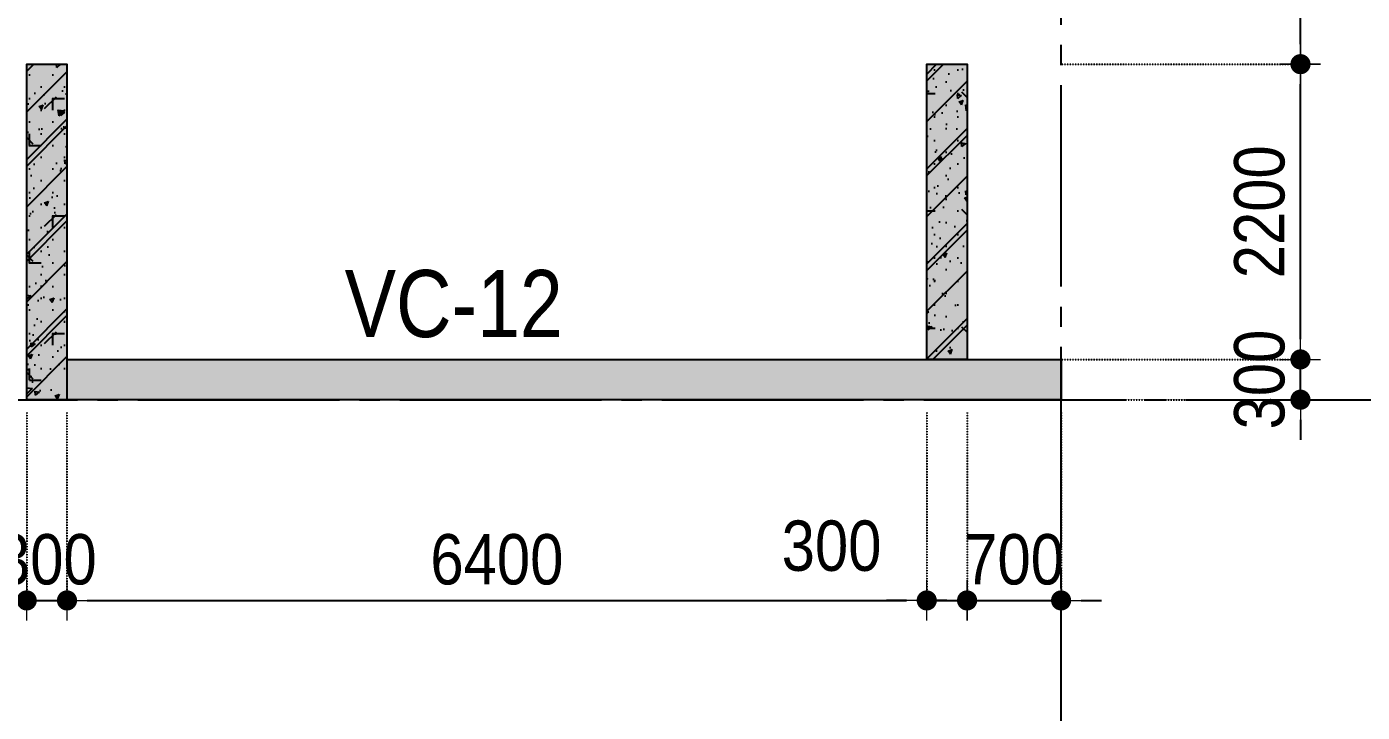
# Model space of a CAD drawing. Header units: millimetres. Extents: x -3973692 to -2843767, y 592734 to 838475.
# Drawn here: x -3268895 to -3258953, y 619902 to 625010 of the extents above; entities that cross this region are included whole.
import ezdxf
from ezdxf.enums import TextEntityAlignment as Align

# ---------------------------------------------------------------- set-up
doc = ezdxf.new("R2010")
doc.units = ezdxf.units.MM
doc.header["$MEASUREMENT"] = 0
doc.header["$PDMODE"] = 3
doc.header["$PDSIZE"] = -20
for name, pattern in [('CHG_XX_Luoi truc-Block C$0$MB_Luoi truc-150-TWC$0$Center101', [13, 10, -1, 1, -1]), ('DIVIDE2', [15.87499999999999, 6.349999999999998, -3.174999999999998, 0, -3.174999999999998, 0, -3.174999999999998]), ('HIDDEN5', [2.8375, 1.25, -1.5875])]:
    doc.linetypes.add(name, pattern=pattern)
doc.layers.get('0').update_dxf_attribs({"lineweight": 9})
doc.layers.get('Defpoints').update_dxf_attribs({"color": 10, "lineweight": 0})
for name, color, linetype, lineweight in [("'S_General_Dim_1", 1, 'Continuous', 18), ("'S_General_Divide_3 Intermediate", 3, 'DIVIDE2', 40), ('CHG_XX_Cot_Block C-T2-3$0$Dim 200', 1, 'Continuous', 5), ('TEXT', 7, 'Continuous', 15)]:
    doc.layers.add(name, color=color, linetype=linetype, lineweight=lineweight)
for name, color, linetype in [('CHG_XX_Cot_Block C-T2-3$0$mb_cot tang 4-8 twc$0$Concrete Hatch', 218, 'Continuous'), ('CHG_XX_Cot_Block C-T2-3$0$mb_cot tang 4-8 twc$0$Concrete Line', 6, 'Continuous'), ('CHG_XX_Cot_Block C-T2-3$0$mb_cot tang 4-8 twc$0$Concrete Solid', 216, 'Continuous'), ('CHG_XX_Luoi truc-Block C$0$MB_Luoi truc-150-TWC$0$Grid', 34, 'Continuous'), ('CHG_XX_Luoi truc-Block C$0$MB_Luoi truc-150-TWC$0$Grid Line', 251, 'CHG_XX_Luoi truc-Block C$0$MB_Luoi truc-150-TWC$0$Center101')]:
    doc.layers.add(name, color=color, linetype=linetype)
doc.styles.add('arial', font='arial.ttf', dxfattribs={"width": 0.85})
doc.styles.add('CHG_XX_Luoi truc-Block C$0$MB_Luoi truc-150-TWC$0$Grid A-F$0$VNI-HelveCB', font='')
doc.styles.add('TTP-HelCon', font='')
doc.styles.get('CHG_XX_Luoi truc-Block C$0$MB_Luoi truc-150-TWC$0$Grid A-F$0$VNI-HelveCB').set_extended_font_data('VNI-Helve-Condense', bold=True)
doc.styles.get('TTP-HelCon').set_extended_font_data('VNI-Helve-Condense')
doc.dimstyles.new('150', dxfattribs={"dimscale": 150, "dimtxt": 2.5, "dimasz": 1, "dimexe": 0, "dimexo": 0, "dimgap": 0.75, "dimtad": 1, "dimdec": 0, "dimzin": 9, "dimdsep": 46, "dimtxsty": 'arial', "dimblk1": 'DIMDOT', "dimblk2": 'DIMDOT', "dimsah": 1, "dimcen": 2, "dimdle": 3, "dimclre": 8, "dimclrt": 2, "dimadec": 0, "dimazin": 0, "dimtfac": 1, "dimtdec": 0, "dimtix": 1, "dimtmove": 2, "dimatfit": 3, "dimldrblk": 'DIMPIJL', "dimfxl": 1, "dimtvp": 1.8, "dimtolj": 1, "dimtzin": 0, "dimarcsym": 0})

# ---------------------------------------------------------------- blocks, each defined once
blk = doc.blocks.new('*U3101')
at = {"layer": 'CHG_XX_Luoi truc-Block C$0$MB_Luoi truc-150-TWC$0$Grid Line'}
blk.add_line((0, 0), (0, 446), dxfattribs=at)
at = {"layer": 'CHG_XX_Luoi truc-Block C$0$MB_Luoi truc-150-TWC$0$Grid', "lineweight": -2, "style": 'CHG_XX_Luoi truc-Block C$0$MB_Luoi truc-150-TWC$0$Grid A-F$0$VNI-HelveCB'}
for tag, p in [('GRIDSUB', (0, 455)), ('GRID', (0, -9))]:
    blk.add_attdef(tag, text='', height=5, dxfattribs=at).set_placement(p, align=Align.MIDDLE)
blk = doc.blocks.new('*U3103')
at = {"layer": 'CHG_XX_Luoi truc-Block C$0$MB_Luoi truc-150-TWC$0$Grid Line'}
blk.add_line((0, 0), (0, 360), dxfattribs=at)
at = {"layer": 'CHG_XX_Luoi truc-Block C$0$MB_Luoi truc-150-TWC$0$Grid', "lineweight": -2, "style": 'CHG_XX_Luoi truc-Block C$0$MB_Luoi truc-150-TWC$0$Grid A-F$0$VNI-HelveCB'}
for tag, p in [('GRIDSUB', (0, 369)), ('GRID', (0, -9))]:
    blk.add_attdef(tag, text='', height=5, dxfattribs=at).set_placement(p, align=Align.MIDDLE)
blk = doc.blocks.new('CHG_XX_Luoi truc-Block C')
at = {"layer": 'CHG_XX_Luoi truc-Block C$0$MB_Luoi truc-150-TWC$0$Grid', "xscale": 150, "yscale": 150, "zscale": 150}
blk.add_blockref('*U3103', (8053693.477890482, 945886.7127233499), dxfattribs=at)
at = {"layer": 'CHG_XX_Luoi truc-Block C$0$MB_Luoi truc-150-TWC$0$Grid', "xscale": -150, "yscale": 150, "zscale": 150, "rotation": 270}
blk.add_blockref('*U3101', (8001971.747213705, 960643.81453865), dxfattribs=at)
blk = doc.blocks.new('*U3068')
at = {"layer": 'CHG_XX_Cot_Block C-T2-3$0$mb_cot tang 4-8 twc$0$Concrete Hatch'}
h = blk.add_hatch(dxfattribs=at)
h.set_pattern_fill('CONCRETE', color=256, scale=50, style=0, pattern_type=2)
h.set_pattern_definition([(45, (-250, 7050), (-176.7766952966369, 176.7766952966369), []), (45, (-250, 7100), (-353.5533905932737, 353.5533905932738), []), (49.99999999999999, (-250, 7050), (358.6300913003767, -31.37606749129755), [37.5, -412.5]), (355, (-250, 7050), (-69.3756668065, 376.0960668500059), [30, -330]), (100.4514, (-220.11416, 7047.38533), (289.2546908570108, 344.7197710304768), [31.870095, -350.571056]), (46.18420000000001, (-250, 7150), (533.6205243128222, -82.75950716450905), [56.25, -618.75]), (96.6356, (-205.5316275, 7143.1033465), (467.3313527743517, 487.0589354502209), [47.805144, -525.8565]), (351.1842, (-250, 7150), (467.3309725668136, 487.0593004626623), [45, -495]), (21, (-200, 7125), (298.4535260592309, -201.3094453326694), [37.5, -412.5]), (326.0000000000001, (-200, 7125), (121.6576659607909, 362.5750225234265), [30, -330]), (71.4514, (-175.1288835, 7108.224197), (420.111314290745, 161.2652483549762), [31.870095, -350.571056]), (37.50000000000001, (-250, 7050), (6.079927658645334, 166.4469269156558), [0, -326, 0, -335, 0, -331.25]), (7.499999999999999, (-250, 7050), (131.5347687210743, 197.2058559411801), [0, -191, 0, -318.5, 0, -126.25]), (327.5, (-361.5, 7050), (266.9112180862045, -11.2774358671899), [0, -125, 0, -390, 0, -517.5]), (317.5, (-411.5, 7050), (291.5930846711931, 50.05249116615882), [0, -162.5, 0, -259, 0, -367.5]), (0, (-75, 7225), (0, 875), [87.5, -787.5]), (0, (187.5, 7400), (0, 875), [87.5, -787.5]), (0, (12.5, 7750), (0, 875), [87.5, -350, 87.5, -350]), (90, (-75, 7225), (-875, 5.35782974626967e-14), [87.5, -787.5]), (90, (12.5, 7750), (-875, 5.35782974626967e-14), [87.5, -787.5]), (90, (275, 7400), (-875, 5.35782974626967e-14), [87.5, -787.5]), (90, (450, 7662.5), (-875, 5.35782974626967e-14), [87.5, -787.5]), (135, (12.5, 7225), (-875.016357447105, 8.881784197001252e-14), [123.76, -1113.7]), (135, (100, 7750), (-875.016357447105, 8.881784197001252e-14), [123.76, -1113.7]), (45, (187.5, 7400), (8.881784197001252e-14, 875.016357447105), [123.76, -247.485, 123.76, -742.455]), (0, (-425, 7050), (87.5, 87.5), [-175, 0])])
h.paths.add_polyline_path([(-250, 7250), (-250, -149.9999999999999), (50.0000000001146, -150), (50.0000000001146, 7250)])
at = {"layer": 'CHG_XX_Cot_Block C-T2-3$0$mb_cot tang 4-8 twc$0$Concrete Solid'}
blk.add_hatch(color=256, dxfattribs=at).paths.add_polyline_path([(-250, 7250), (-250, -149.9999999999999), (50.0000000001146, -150), (50.0000000001146, 7250)])
at = {"layer": 'CHG_XX_Cot_Block C-T2-3$0$mb_cot tang 4-8 twc$0$Concrete Line'}
blk.add_lwpolyline([(-250, 7250), (-250, -149.9999999999999), (50.0000000001146, -150), (50.0000000001146, 7250)], close=True, dxfattribs=at)
blk = doc.blocks.new('*U3066')
at = {"layer": 'CHG_XX_Cot_Block C-T2-3$0$mb_cot tang 4-8 twc$0$Concrete Hatch'}
h = blk.add_hatch(dxfattribs=at)
h.set_pattern_fill('CONCRETE', color=256, scale=50, style=0, pattern_type=2)
h.set_pattern_definition([(45, (950, -49.99999999999986), (-176.7766952966369, 176.7766952966369), []), (45, (950, 1.4210854715202e-13), (-353.5533905932737, 353.5533905932738), []), (49.99999999999999, (950, -49.99999999999986), (358.6300913003767, -31.37606749129755), [37.5, -412.5]), (355, (950, -49.99999999999986), (-69.3756668065, 376.0960668500059), [30, -330]), (100.4514, (979.8858399999999, -52.61466999999985), (289.2546908570108, 344.7197710304768), [31.870095, -350.571056]), (46.18420000000001, (950, 50.00000000000014), (533.6205243128222, -82.75950716450905), [56.25, -618.75]), (96.6356, (994.4683725, 43.10334650000013), (467.3313527743517, 487.0589354502209), [47.805144, -525.8565]), (351.1842, (950, 50.00000000000014), (467.3309725668136, 487.0593004626623), [45, -495]), (21, (1000, 25.00000000000014), (298.4535260592309, -201.3094453326694), [37.5, -412.5]), (326.0000000000001, (1000, 25.00000000000014), (121.6576659607909, 362.5750225234265), [30, -330]), (71.4514, (1024.8711165, 8.224197000000146), (420.111314290745, 161.2652483549762), [31.870095, -350.571056]), (37.50000000000001, (950, -49.99999999999986), (6.079927658645334, 166.4469269156558), [0, -326, 0, -335, 0, -331.25]), (7.499999999999999, (950, -49.99999999999986), (131.5347687210743, 197.2058559411801), [0, -191, 0, -318.5, 0, -126.25]), (327.5, (838.5, -49.99999999999986), (266.9112180862045, -11.2774358671899), [0, -125, 0, -390, 0, -517.5]), (317.5, (788.5, -49.99999999999986), (291.5930846711931, 50.05249116615882), [0, -162.5, 0, -259, 0, -367.5]), (0, (1125, 125.0000000000001), (0, 875), [87.5, -787.5]), (0, (1387.5, 300.0000000000001), (0, 875), [87.5, -787.5]), (0, (1212.5, 650.0000000000001), (0, 875), [87.5, -350, 87.5, -350]), (90, (1125, 125.0000000000001), (-875, 5.35782974626967e-14), [87.5, -787.5]), (90, (1212.5, 650.0000000000001), (-875, 5.35782974626967e-14), [87.5, -787.5]), (90, (1475, 300.0000000000001), (-875, 5.35782974626967e-14), [87.5, -787.5]), (90, (1650, 562.5000000000001), (-875, 5.35782974626967e-14), [87.5, -787.5]), (135, (1212.5, 125.0000000000001), (-875.016357447105, 8.881784197001252e-14), [123.76, -1113.7]), (135, (1300, 650.0000000000001), (-875.016357447105, 8.881784197001252e-14), [123.76, -1113.7]), (45, (1387.5, 300.0000000000001), (8.881784197001252e-14, 875.016357447105), [123.76, -247.485, 123.76, -742.455]), (0, (775, -49.99999999999986), (87.5, 87.5), [-175, 0])])
h.paths.add_polyline_path([(-750, 150), (-750, -149.9999999999999), (1750, -150), (1750, 150)])
at = {"layer": 'CHG_XX_Cot_Block C-T2-3$0$mb_cot tang 4-8 twc$0$Concrete Solid'}
blk.add_hatch(color=256, dxfattribs=at).paths.add_polyline_path([(-750, 150), (-750, -149.9999999999999), (1750, -150), (1750, 150)])
at = {"layer": 'CHG_XX_Cot_Block C-T2-3$0$mb_cot tang 4-8 twc$0$Concrete Line'}
blk.add_lwpolyline([(-750, 150), (-750, -149.9999999999999), (1750, -150), (1750, 150)], close=True, dxfattribs=at)
blk = doc.blocks.new('*U3067')
at = {"layer": 'CHG_XX_Cot_Block C-T2-3$0$mb_cot tang 4-8 twc$0$Concrete Hatch'}
h = blk.add_hatch(dxfattribs=at)
h.set_pattern_fill('CONCRETE', color=256, scale=50, style=0, pattern_type=2)
h.set_pattern_definition([(45, (1250, -49.99999999999986), (-176.7766952966369, 176.7766952966369), []), (45, (1250, 1.4210854715202e-13), (-353.5533905932737, 353.5533905932738), []), (49.99999999999999, (1250, -49.99999999999986), (358.6300913003767, -31.37606749129755), [37.5, -412.5]), (355, (1250, -49.99999999999986), (-69.3756668065, 376.0960668500059), [30, -330]), (100.4514, (1279.88584, -52.61466999999985), (289.2546908570108, 344.7197710304768), [31.870095, -350.571056]), (46.18420000000001, (1250, 50.00000000000014), (533.6205243128222, -82.75950716450905), [56.25, -618.75]), (96.6356, (1294.4683725, 43.10334650000013), (467.3313527743517, 487.0589354502209), [47.805144, -525.8565]), (351.1842, (1250, 50.00000000000014), (467.3309725668136, 487.0593004626623), [45, -495]), (21, (1300, 25.00000000000014), (298.4535260592309, -201.3094453326694), [37.5, -412.5]), (326.0000000000001, (1300, 25.00000000000014), (121.6576659607909, 362.5750225234265), [30, -330]), (71.4514, (1324.8711165, 8.224197000000146), (420.111314290745, 161.2652483549762), [31.870095, -350.571056]), (37.50000000000001, (1250, -49.99999999999986), (6.079927658645334, 166.4469269156558), [0, -326, 0, -335, 0, -331.25]), (7.499999999999999, (1250, -49.99999999999986), (131.5347687210743, 197.2058559411801), [0, -191, 0, -318.5, 0, -126.25]), (327.5, (1138.5, -49.99999999999986), (266.9112180862045, -11.2774358671899), [0, -125, 0, -390, 0, -517.5]), (317.5, (1088.5, -49.99999999999986), (291.5930846711931, 50.05249116615882), [0, -162.5, 0, -259, 0, -367.5]), (0, (1425, 125.0000000000001), (0, 875), [87.5, -787.5]), (0, (1687.5, 300.0000000000001), (0, 875), [87.5, -787.5]), (0, (1512.5, 650.0000000000001), (0, 875), [87.5, -350, 87.5, -350]), (90, (1425, 125.0000000000001), (-875, 5.35782974626967e-14), [87.5, -787.5]), (90, (1512.5, 650.0000000000001), (-875, 5.35782974626967e-14), [87.5, -787.5]), (90, (1775, 300.0000000000001), (-875, 5.35782974626967e-14), [87.5, -787.5]), (90, (1950, 562.5000000000001), (-875, 5.35782974626967e-14), [87.5, -787.5]), (135, (1512.5, 125.0000000000001), (-875.016357447105, 8.881784197001252e-14), [123.76, -1113.7]), (135, (1600, 650.0000000000001), (-875.016357447105, 8.881784197001252e-14), [123.76, -1113.7]), (45, (1687.5, 300.0000000000001), (8.881784197001252e-14, 875.016357447105), [123.76, -247.485, 123.76, -742.455]), (0, (1075, -49.99999999999986), (87.5, 87.5), [-175, 0])])
h.paths.add_polyline_path([(-450, 150), (-450, -149.9999999999999), (1750, -150), (1750, 150)])
at = {"layer": 'CHG_XX_Cot_Block C-T2-3$0$mb_cot tang 4-8 twc$0$Concrete Solid'}
blk.add_hatch(color=256, dxfattribs=at).paths.add_polyline_path([(-450, 150), (-450, -149.9999999999999), (1750, -150), (1750, 150)])
at = {"layer": 'CHG_XX_Cot_Block C-T2-3$0$mb_cot tang 4-8 twc$0$Concrete Line'}
blk.add_lwpolyline([(-450, 150), (-450, -149.9999999999999), (1750, -150), (1750, 150)], close=True, dxfattribs=at)
blk = doc.blocks.new('CHG_XX_Cot_Block C-T2-3')
h = blk.add_hatch(color=256)
h.paths.add_polyline_path([(8053693.720709916, 960643.8145386499), (8046293.720709916, 960643.8145386499), (8046293.720709916, 960943.8145386499), (8053693.720709916, 960943.8145386499)])
h.paths.add_polyline_path([(8050393.720709916, 967743.8145386499), (8046293.720709916, 967743.8145386499), (8046293.720709916, 968043.8145386499), (8050393.720709916, 968043.8145386499)])
h.paths.add_polyline_path([(8046293.720709916, 965543.8145386499), (8045993.720709916, 965543.8145386499), (8045993.720709916, 968043.8145386499), (8046293.720709916, 968043.8145386499)])
h.paths.add_polyline_path([(8053593.720709916, 968343.8145386499), (8050393.720709916, 968343.8145386499), (8050393.720709916, 968643.8145386499), (8053593.720709916, 968643.8145386499)])
at = {"layer": 'CHG_XX_Cot_Block C-T2-3$0$Dim 200'}
blk.add_blockref('CHG_XX_Luoi truc-Block C', (0, 0), dxfattribs=at)
at = {"layer": 'CHG_XX_Cot_Block C-T2-3$0$mb_cot tang 4-8 twc$0$Concrete Line', "xscale": -1, "rotation": 270}
for name, p in [('*U3066', (8046143.477890482, 961393.8145386499)), ('*U3067', (8052843.720709916, 961393.8145386499)), ('*U3068', (8046443.720709916, 960893.8145386499))]:
    blk.add_blockref(name, p, dxfattribs=at)
blk = doc.blocks.new('c')
at = {"layer": 'TEXT', "color": 3, "style": 'TTP-HelCon'}
blk.add_text('VC-12', height=500, dxfattribs=at).set_placement((-17582.83818712318, 12716.15431539784))
blk = doc.blocks.new('DIMDOT')
for p, q in [((0, -1), (0, 1)), ((1, 0), (-1, 0))]:
    blk.add_line(p, q)
at = {"const_width": 0.5}
blk.add_lwpolyline([(-0.25, 0, 1), (0.25, 0, 1)], format="xyb", close=True, dxfattribs=at)
blk = doc.blocks.new('*D1622')
at = {"layer": "'S_General_Dim_1", "color": 8, "linetype": 'HIDDEN5', "lineweight": -2, "transparency": 16777216}
for p, q in [((-3268895.198556936, 622135.3078164051), (-3268895.198556936, 620735.3078164051)), ((-3268595.198556936, 622135.3078164051), (-3268595.198556936, 620735.3078164051))]:
    blk.add_line(p, q, dxfattribs=at)
at = {"layer": "'S_General_Dim_1", "color": 0, "lineweight": -2, "transparency": 16777216}
for p, q in [((-3269045.198556936, 620735.3078164051), (-3269195.198556936, 620735.3078164051)), ((-3268895.198556936, 620735.3078164051), (-3268595.198556936, 620735.3078164051)), ((-3268445.198556936, 620735.3078164051), (-3268295.198556936, 620735.3078164051))]:
    blk.add_line(p, q, dxfattribs=at)
at = {"layer": 'Defpoints', "color": 0, "transparency": 16777216}
for p in [(-3268895.198556936, 622135.3078164051), (-3268595.198556936, 622135.3078164051), (-3268595.198556936, 620735.3078164051)]:
    blk.add_point(p, dxfattribs=at)
at = {"layer": "'S_General_Dim_1", "color": 0, "lineweight": -2, "transparency": 16777216, "xscale": 150, "yscale": 150, "zscale": 150}
blk.add_blockref('DIMDOT', (-3268895.198556936, 620735.3078164051), dxfattribs=at)
at = {"layer": "'S_General_Dim_1", "color": 0, "lineweight": -2, "transparency": 16777216, "xscale": 150, "yscale": 150, "zscale": 150, "rotation": 180}
blk.add_blockref('DIMDOT', (-3268595.198556936, 620735.3078164051), dxfattribs=at)
at = {"layer": "'S_General_Dim_1", "color": 2, "transparency": 16777216, "insert": (-3268745.198556936, 621039.4005858457), "char_height": 375, "attachment_point": 5, "style": 'arial'}
blk.add_mtext('\\A1;300', dxfattribs=at)
blk = doc.blocks.new('DIMPIJL')
at = {"linetype": 'ByBlock'}
blk.add_solid([(-2.5, 0.4166666666666686), (-2.5, -0.4166666666666686), (0, 0)], dxfattribs=at)
blk = doc.blocks.new('*D1623')
at = {"layer": "'S_General_Dim_1", "color": 8, "linetype": 'HIDDEN5', "lineweight": -2, "transparency": 16777216}
for p, q in [((-3268595.198556936, 622135.3078164051), (-3268595.198556936, 620735.3078164051)), ((-3262195.198556936, 622135.3078164051), (-3262195.198556936, 620735.3078164051))]:
    blk.add_line(p, q, dxfattribs=at)
at = {"layer": "'S_General_Dim_1", "color": 0, "lineweight": -2, "transparency": 16777216}
blk.add_line((-3268445.198556936, 620735.3078164051), (-3262345.198556936, 620735.3078164051), dxfattribs=at)
at = {"layer": 'Defpoints', "color": 0, "transparency": 16777216}
for p in [(-3268595.198556936, 622135.3078164051), (-3262195.198556936, 622135.3078164051), (-3262195.198556936, 620735.3078164051)]:
    blk.add_point(p, dxfattribs=at)
at = {"layer": "'S_General_Dim_1", "color": 0, "lineweight": -2, "transparency": 16777216, "xscale": 150, "yscale": 150, "zscale": 150, "rotation": 180}
blk.add_blockref('DIMDOT', (-3268595.198556936, 620735.3078164051), dxfattribs=at)
at = {"layer": "'S_General_Dim_1", "color": 0, "lineweight": -2, "transparency": 16777216, "xscale": 150, "yscale": 150, "zscale": 150}
blk.add_blockref('DIMDOT', (-3262195.198556936, 620735.3078164051), dxfattribs=at)
at = {"layer": "'S_General_Dim_1", "color": 2, "transparency": 16777216, "insert": (-3265395.198556936, 621039.2726868007), "char_height": 375, "attachment_point": 5, "style": 'arial'}
blk.add_mtext('\\A1;6400', dxfattribs=at)
blk = doc.blocks.new('*D1624')
at = {"layer": "'S_General_Dim_1", "color": 8, "linetype": 'HIDDEN5', "lineweight": -2, "transparency": 16777216}
for p, q in [((-3262195.198556936, 622135.3078164051), (-3262195.198556936, 620735.3078164051)), ((-3261895.198556936, 622135.3078164051), (-3261895.198556936, 620735.3078164051))]:
    blk.add_line(p, q, dxfattribs=at)
at = {"layer": "'S_General_Dim_1", "color": 0, "lineweight": -2, "transparency": 16777216}
for p, q in [((-3262345.198556936, 620735.3078164051), (-3262495.198556936, 620735.3078164051)), ((-3262195.198556936, 620735.3078164051), (-3261895.198556936, 620735.3078164051)), ((-3261745.198556936, 620735.3078164051), (-3261595.198556936, 620735.3078164051))]:
    blk.add_line(p, q, dxfattribs=at)
at = {"layer": 'Defpoints', "color": 0, "transparency": 16777216}
for p in [(-3262195.198556936, 622135.3078164051), (-3261895.198556936, 622135.3078164051), (-3261895.198556936, 620735.3078164051)]:
    blk.add_point(p, dxfattribs=at)
at = {"layer": "'S_General_Dim_1", "color": 0, "lineweight": -2, "transparency": 16777216, "xscale": 150, "yscale": 150, "zscale": 150}
blk.add_blockref('DIMDOT', (-3262195.198556936, 620735.3078164051), dxfattribs=at)
at = {"layer": "'S_General_Dim_1", "color": 0, "lineweight": -2, "transparency": 16777216, "xscale": 150, "yscale": 150, "zscale": 150, "rotation": 180}
blk.add_blockref('DIMDOT', (-3261895.198556936, 620735.3078164051), dxfattribs=at)
at = {"layer": "'S_General_Dim_1", "color": 2, "transparency": 16777216, "insert": (-3262903.882694007, 621140.7648423259), "char_height": 375, "attachment_point": 5, "style": 'arial'}
blk.add_mtext('\\A1;300', dxfattribs=at)
blk = doc.blocks.new('*D1595')
at = {"layer": "'S_General_Dim_1", "color": 8, "linetype": 'HIDDEN5', "lineweight": -2, "transparency": 16777216}
for p, q in [((-3261895.198556936, 622135.3078164051), (-3261895.198556936, 620735.3078164051)), ((-3261195.198556936, 622135.3078164051), (-3261195.198556936, 620735.3078164051))]:
    blk.add_line(p, q, dxfattribs=at)
at = {"layer": "'S_General_Dim_1", "color": 0, "lineweight": -2, "transparency": 16777216}
for p, q in [((-3262045.198556936, 620735.3078164051), (-3262195.198556936, 620735.3078164051)), ((-3261895.198556936, 620735.3078164051), (-3261195.198556936, 620735.3078164051)), ((-3261045.198556936, 620735.3078164051), (-3260895.198556936, 620735.3078164051))]:
    blk.add_line(p, q, dxfattribs=at)
at = {"layer": 'Defpoints', "color": 0, "transparency": 16777216}
for p in [(-3261895.198556936, 622135.3078164051), (-3261195.198556936, 622135.3078164051), (-3261195.198556936, 620735.3078164051)]:
    blk.add_point(p, dxfattribs=at)
at = {"layer": "'S_General_Dim_1", "color": 0, "lineweight": -2, "transparency": 16777216, "xscale": 150, "yscale": 150, "zscale": 150}
blk.add_blockref('DIMDOT', (-3261895.198556936, 620735.3078164051), dxfattribs=at)
at = {"layer": "'S_General_Dim_1", "color": 0, "lineweight": -2, "transparency": 16777216, "xscale": 150, "yscale": 150, "zscale": 150, "rotation": 180}
blk.add_blockref('DIMDOT', (-3261195.198556936, 620735.3078164051), dxfattribs=at)
at = {"layer": "'S_General_Dim_1", "color": 2, "transparency": 16777216, "insert": (-3261545.198556936, 621039.2726868007), "char_height": 375, "attachment_point": 5, "style": 'arial'}
blk.add_mtext('\\A1;700', dxfattribs=at)
blk = doc.blocks.new('*D1596')
at = {"layer": "'S_General_Dim_1", "color": 0, "lineweight": -2, "transparency": 16777216}
for p, q in [((-3259413.286510583, 622681.0114495866), (-3259413.286510583, 622831.0114495866)), ((-3259413.286510583, 622231.0114495864), (-3259413.286510583, 622531.0114495866)), ((-3259413.286510583, 622081.0114495864), (-3259413.286510583, 621931.0114495864))]:
    blk.add_line(p, q, dxfattribs=at)
at = {"layer": "'S_General_Dim_1", "color": 8, "linetype": 'HIDDEN5', "lineweight": -2, "transparency": 16777216}
for p, q in [((-3261195.198556938, 622531.0114495866), (-3259413.286510583, 622531.0114495866)), ((-3261195.198556938, 622231.0114495864), (-3259413.286510583, 622231.0114495864))]:
    blk.add_line(p, q, dxfattribs=at)
at = {"layer": 'Defpoints', "color": 0, "transparency": 16777216}
for p in [(-3261195.198556938, 622531.0114495866), (-3259413.286510583, 622531.0114495866), (-3261195.198556938, 622231.0114495864)]:
    blk.add_point(p, dxfattribs=at)
at = {"layer": "'S_General_Dim_1", "color": 0, "lineweight": -2, "transparency": 16777216, "xscale": 150, "yscale": 150, "zscale": 150}
for p, rotation in [((-3259413.286510583, 622531.0114495866), 270), ((-3259413.286510583, 622231.0114495864), 90)]:
    blk.add_blockref('DIMDOT', p, dxfattribs=dict(at, rotation=rotation))
at = {"layer": "'S_General_Dim_1", "color": 2, "transparency": 16777216, "insert": (-3259717.379280023, 622381.0114495873), "char_height": 375, "attachment_point": 5, "rotation": 90, "style": 'arial'}
blk.add_mtext('\\A1;300', dxfattribs=at)
blk = doc.blocks.new('*D1597')
at = {"layer": "'S_General_Dim_1", "color": 8, "linetype": 'HIDDEN5', "lineweight": -2, "transparency": 16777216}
for p, q in [((-3261195.198556938, 624731.0114495865), (-3259413.286510585, 624731.0114495865)), ((-3261195.198556938, 622531.0114495866), (-3259413.286510585, 622531.0114495866))]:
    blk.add_line(p, q, dxfattribs=at)
at = {"layer": "'S_General_Dim_1", "color": 0, "lineweight": -2, "transparency": 16777216}
blk.add_line((-3259413.286510585, 622681.0114495866), (-3259413.286510585, 624581.0114495865), dxfattribs=at)
at = {"layer": 'Defpoints', "color": 0, "transparency": 16777216}
for p in [(-3261195.198556938, 624731.0114495865), (-3259413.286510585, 624731.0114495865), (-3261195.198556938, 622531.0114495866)]:
    blk.add_point(p, dxfattribs=at)
at = {"layer": "'S_General_Dim_1", "color": 0, "lineweight": -2, "transparency": 16777216, "xscale": 150, "yscale": 150, "zscale": 150}
for p, rotation in [((-3259413.286510585, 624731.0114495865), 90), ((-3259413.286510585, 622531.0114495866), 270)]:
    blk.add_blockref('DIMDOT', p, dxfattribs=dict(at, rotation=rotation))
at = {"layer": "'S_General_Dim_1", "color": 2, "transparency": 16777216, "insert": (-3259717.25138098, 623631.0114495873), "char_height": 375, "attachment_point": 5, "rotation": 90, "style": 'arial'}
blk.add_mtext('\\A1;2200', dxfattribs=at)
blk = doc.blocks.new('*D1598')
at = {"layer": "'S_General_Dim_1", "color": 8, "linetype": 'HIDDEN5', "lineweight": -2, "transparency": 16777216}
for p, q in [((-3261195.198556938, 627131.0114495863), (-3259413.286510587, 627131.0114495863)), ((-3261195.198556938, 624731.0114495865), (-3259413.286510587, 624731.0114495865))]:
    blk.add_line(p, q, dxfattribs=at)
at = {"layer": "'S_General_Dim_1", "color": 0, "lineweight": -2, "transparency": 16777216}
blk.add_line((-3259413.286510587, 624881.0114495865), (-3259413.286510587, 626981.0114495863), dxfattribs=at)
at = {"layer": 'Defpoints', "color": 0, "transparency": 16777216}
for p in [(-3261195.198556938, 627131.0114495863), (-3259413.286510587, 627131.0114495863), (-3261195.198556938, 624731.0114495865)]:
    blk.add_point(p, dxfattribs=at)
at = {"layer": "'S_General_Dim_1", "color": 0, "lineweight": -2, "transparency": 16777216, "xscale": 150, "yscale": 150, "zscale": 150}
for p, rotation in [((-3259413.286510587, 627131.0114495863), 90), ((-3259413.286510587, 624731.0114495865), 270)]:
    blk.add_blockref('DIMDOT', p, dxfattribs=dict(at, rotation=rotation))
at = {"layer": "'S_General_Dim_1", "color": 2, "transparency": 16777216, "insert": (-3259717.251380981, 625931.0114495872), "char_height": 375, "attachment_point": 5, "rotation": 90, "style": 'arial'}
blk.add_mtext('\\A1;2400', dxfattribs=at)

msp = doc.modelspace()

# ---------------------------------------------------------------- block references
at = {"layer": "'S_General_Divide_3 Intermediate"}
msp.add_blockref('CHG_XX_Cot_Block C-T2-3', (-11314888.67644742, -338412.8030890638), dxfattribs=at)
at = {"layer": 'TEXT'}
msp.add_blockref('c', (-3248945.198556816, 609981.0114495861), dxfattribs=at)

# ---------------------------------------------------------------- dimensions: what is measured, and where the dimension line sits
at = {"layer": "'S_General_Dim_1"}
for base, p1, p2, picture, middle in [((-3259413.286510587, 627131.0114495863), (-3261195.198556936, 624731.0114495863), (-3261195.198556936, 627131.011449586), '*D1598', (-3259717.251380981, 625931.0114495872)), ((-3259413.286510585, 624731.0114495865), (-3261195.198556936, 622531.0114495864), (-3261195.198556936, 624731.0114495863), '*D1597', (-3259717.25138098, 623631.0114495873)), ((-3259413.286510583, 622531.0114495866), (-3261195.198556936, 622231.0114495861), (-3261195.198556936, 622531.0114495864), '*D1596', (-3259717.379280023, 622381.0114495873))]:
    dim = msp.add_linear_dim(base=base, p1=p1, p2=p2, angle=90, dimstyle='150', dxfattribs=at)
    dim.commit()
    dim.dimension.update_dxf_attribs({"geometry": picture, "text_midpoint": middle})
for base, p1, p2, picture, middle in [((-3268595.198556936, 620735.3078164051), (-3268895.198556936, 622135.3078164051), (-3268595.198556936, 622135.3078164051), '*D1622', (-3268745.198556936, 621039.4005858457)), ((-3262195.198556936, 620735.3078164051), (-3268595.198556936, 622135.3078164051), (-3262195.198556936, 622135.3078164051), '*D1623', (-3265395.198556936, 621039.2726868007)), ((-3261195.198556936, 620735.3078164051), (-3261895.198556936, 622135.3078164051), (-3261195.198556936, 622135.3078164051), '*D1595', (-3261545.198556936, 621039.2726868007))]:
    dim = msp.add_linear_dim(base=base, p1=p1, p2=p2, dimstyle='150', dxfattribs=at)
    dim.commit()
    dim.dimension.update_dxf_attribs({"geometry": picture, "text_midpoint": middle})
dim = msp.add_linear_dim(base=(-3261895.198556936, 620735.3078164051), p1=(-3262195.198556936, 622135.3078164051), p2=(-3261895.198556936, 622135.3078164051), dimstyle='150', dxfattribs=at)
dim.commit()
dim.dimension.update_dxf_attribs({"geometry": '*D1624', "text_midpoint": (-3262903.882694007, 621140.7648423259), "dimtype": 160})

doc.saveas('drawing.dxf')
